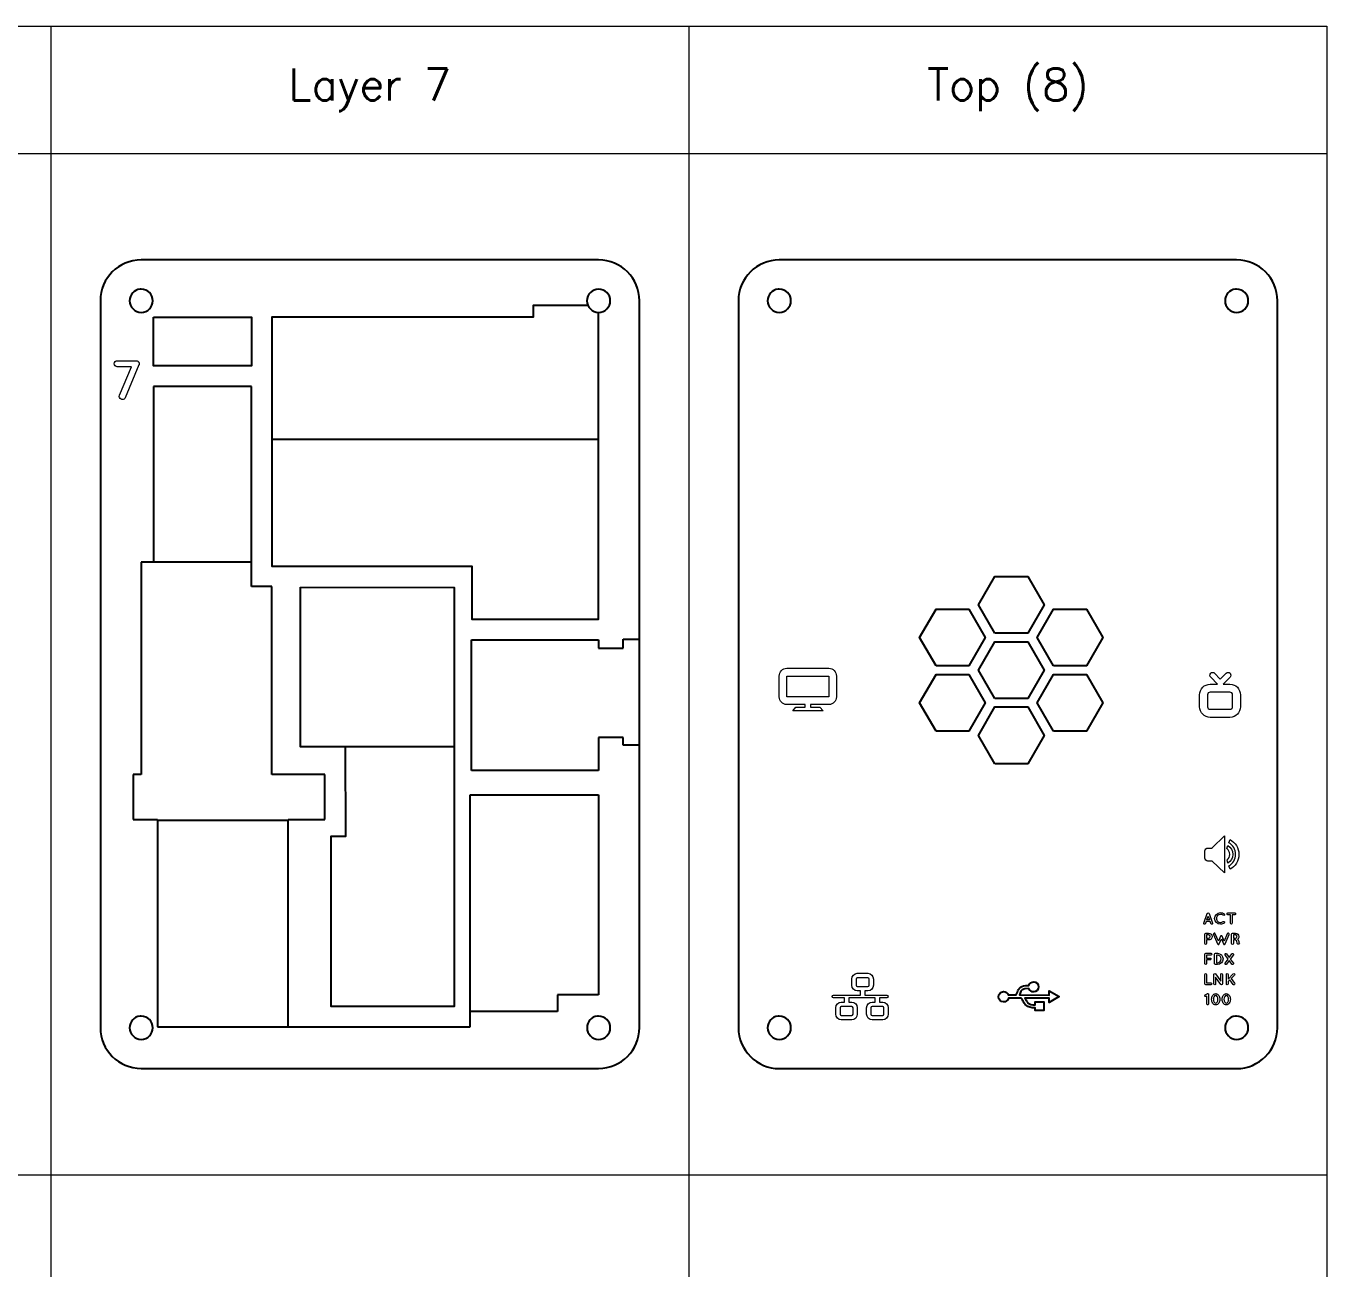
# Model space of a CAD drawing. Header units: millimetres. Extents: x -1309 to 1857, y -1546 to 39.
# Drawn here: x 559.5 to 718.8, y -152.2 to 0 of the extents above; entities that cross this region are included whole.
import ezdxf

# ---------------------------------------------------------------- set-up
doc = ezdxf.new("R2010")
doc.units = ezdxf.units.MM
doc.header["$LTSCALE"] = 0.5
doc.layers.get('0').update_dxf_attribs({"lineweight": 18})
for name, color, linetype in [('Cutting', 102, 'Continuous'), ('Etching', 10, 'Continuous'), ('Material entfernen', 2, 'Continuous')]:
    doc.layers.add(name, color=color, linetype=linetype)
doc.styles.add('Annotative', font='romans.shx')

# ---------------------------------------------------------------- blocks, each defined once
blk = doc.blocks.new('block 10')
at = {"layer": 'Etching', "color": 1, "lineweight": 9, "true_color": 0xff0000}
blk.add_open_spline([(252.9, 257.68), (252.91, 257.73), (252.91, 257.78), (252.9, 257.83), (252.9, 257.85), (252.9, 257.85), (252.89, 257.87), (252.89, 257.87), (252.88, 257.89), (252.88, 257.9), (252.87, 257.91), (252.86, 257.92), (252.86, 257.93), (252.86, 257.94), (252.85, 257.96), (252.84, 257.97), (252.84, 257.97), (252.83, 257.98), (252.82, 257.99), (252.82, 258), (252.8, 258.01), (252.8, 258.02), (252.79, 258.04), (252.78, 258.04), (252.77, 258.05), (252.76, 258.06), (252.76, 258.06), (252.75, 258.07), (252.7, 258.09), (252.65, 258.12), (252.61, 258.12), (252.58, 258.13), (252.56, 258.13), (252.54, 258.13), (252.54, 258.13), (252.54, 258.13), (252.54, 258.13), (252.54, 258.13), (252.54, 258.13), (252.54, 258.13), (252.54, 258.13), (252.54, 258.13), (252.54, 258.13), (252.54, 258.13), (250.22, 258.13), (250.22, 258.13), (250.01, 258.13), (249.84, 257.97), (249.84, 257.76), (249.84, 257.55), (250.01, 257.38), (250.22, 257.38), (250.22, 257.38), (251.96, 257.38), (251.96, 257.38), (251.96, 257.38), (250.5, 253.9), (250.5, 253.9), (250.43, 253.72), (250.51, 253.5), (250.7, 253.42), (250.75, 253.4), (250.81, 253.39), (250.85, 253.39), (251, 253.39), (251.14, 253.47), (251.19, 253.61), (251.19, 253.61), (252.88, 257.62), (252.88, 257.62), (252.89, 257.64), (252.9, 257.66), (252.9, 257.68)], degree=3, knots=[0, 0, 0, 0, 1, 1, 1, 2, 2, 2, 3, 3, 3, 4, 4, 4, 5, 5, 5, 6, 6, 6, 7, 7, 7, 8, 8, 8, 9, 9, 9, 10, 10, 10, 11, 11, 11, 12, 12, 12, 13, 13, 13, 14, 14, 14, 15, 15, 15, 16, 16, 16, 17, 17, 17, 18, 18, 18, 19, 19, 19, 20, 20, 20, 21, 21, 21, 22, 22, 22, 23, 23, 23, 24, 24, 24, 24], dxfattribs=at)
blk = doc.blocks.new('block 18')
at = {"layer": 'Etching', "color": 4, "lineweight": 9, "true_color": 0x00ffff}
for points, knots in [([(373.67, 180.49), (373.67, 180.49), (373.67, 180.5), (373.67, 180.5), (373.67, 180.51), (373.66, 180.51), (373.66, 180.51), (373.66, 180.52), (373.66, 180.52), (373.66, 180.52), (373.66, 180.53), (373.66, 180.53), (373.65, 180.53), (373.65, 180.54), (373.65, 180.54), (373.65, 180.54), (373.65, 180.54), (373.65, 180.54), (373.65, 180.54), (373.65, 180.55), (373.64, 180.55), (373.64, 180.55), (373.64, 180.56), (373.64, 180.56), (373.63, 180.56), (373.63, 180.56), (373.63, 180.57), (373.63, 180.57), (373.62, 180.57), (373.62, 180.57), (373.62, 180.57), (373.62, 180.58), (373.61, 180.58), (373.61, 180.58), (373.61, 180.58), (373.61, 180.58), (373.6, 180.58), (373.6, 180.59), (373.59, 180.59), (373.59, 180.59), (373.59, 180.59), (373.59, 180.59), (373.58, 180.59), (373.58, 180.59), (373.57, 180.59), (373.57, 180.59), (373.57, 180.59), (373.56, 180.59), (373.56, 180.59), (373.56, 180.59), (373.56, 180.59), (373.56, 180.59), (373.55, 180.59), (373.55, 180.59), (373.55, 180.59), (373.55, 180.59), (373.54, 180.59), (373.54, 180.59), (373.53, 180.59), (373.53, 180.59), (373.53, 180.59), (373.52, 180.59), (373.52, 180.59), (373.52, 180.59), (373.51, 180.58), (373.51, 180.58), (373.51, 180.58), (373.5, 180.58), (373.5, 180.58), (373.5, 180.58), (373.5, 180.58), (373.26, 180.43), (373.26, 180.43), (373.2, 180.4), (373.19, 180.33), (373.22, 180.28), (373.24, 180.25), (373.27, 180.23), (373.31, 180.23), (373.33, 180.23), (373.35, 180.23), (373.37, 180.25), (373.37, 180.25), (373.45, 180.29), (373.45, 180.29), (373.45, 180.29), (373.45, 179.32), (373.45, 179.32), (373.45, 179.26), (373.49, 179.21), (373.56, 179.21), (373.61, 179.21), (373.67, 179.26), (373.67, 179.32), (373.67, 179.32), (373.67, 180.48), (373.67, 180.48), (373.67, 180.49), (373.67, 180.49), (373.67, 180.49)], [0, 0, 0, 0, 1, 1, 1, 2, 2, 2, 3, 3, 3, 4, 4, 4, 5, 5, 5, 6, 6, 6, 7, 7, 7, 8, 8, 8, 9, 9, 9, 10, 10, 10, 11, 11, 11, 12, 12, 12, 13, 13, 13, 14, 14, 14, 15, 15, 15, 16, 16, 16, 17, 17, 17, 18, 18, 18, 19, 19, 19, 20, 20, 20, 21, 21, 21, 22, 22, 22, 23, 23, 23, 24, 24, 24, 25, 25, 25, 26, 26, 26, 27, 27, 27, 28, 28, 28, 29, 29, 29, 30, 30, 30, 31, 31, 31, 32, 32, 32, 33, 33, 33, 33]), ([(374.17, 179.43), (374.17, 179.43), (374.17, 179.43), (374.17, 179.43), (374.25, 179.31), (374.38, 179.21), (374.54, 179.21), (374.54, 179.21), (374.54, 179.21), (374.54, 179.21), (374.69, 179.21), (374.82, 179.31), (374.9, 179.43), (374.9, 179.43), (374.9, 179.43), (374.9, 179.43), (374.99, 179.56), (375.03, 179.72), (375.03, 179.9), (375.03, 179.9), (375.03, 179.9), (375.03, 179.9), (375.03, 180.08), (374.99, 180.25), (374.9, 180.37), (374.9, 180.37), (374.9, 180.37), (374.9, 180.37), (374.82, 180.5), (374.69, 180.59), (374.54, 180.59), (374.54, 180.59), (374.54, 180.59), (374.54, 180.59), (374.38, 180.59), (374.25, 180.5), (374.17, 180.37), (374.17, 180.37), (374.17, 180.37), (374.17, 180.37), (374.08, 180.25), (374.04, 180.08), (374.03, 179.9), (374.03, 179.9), (374.03, 179.9), (374.03, 179.9), (374.04, 179.72), (374.08, 179.56), (374.17, 179.43)], [0, 0, 0, 0, 1, 1, 1, 2, 2, 2, 3, 3, 3, 4, 4, 4, 5, 5, 5, 6, 6, 6, 7, 7, 7, 8, 8, 8, 9, 9, 9, 10, 10, 10, 11, 11, 11, 12, 12, 12, 13, 13, 13, 14, 14, 14, 15, 15, 15, 16, 16, 16, 16]), ([(374.72, 179.55), (374.72, 179.55), (374.72, 179.55), (374.72, 179.55), (374.66, 179.47), (374.6, 179.43), (374.54, 179.43), (374.54, 179.43), (374.54, 179.43), (374.54, 179.43), (374.47, 179.43), (374.41, 179.47), (374.35, 179.55), (374.35, 179.55), (374.35, 179.55), (374.35, 179.55), (374.29, 179.64), (374.25, 179.76), (374.25, 179.9), (374.25, 179.9), (374.25, 179.9), (374.25, 179.9), (374.25, 180.04), (374.29, 180.17), (374.35, 180.25), (374.35, 180.25), (374.35, 180.25), (374.35, 180.25), (374.41, 180.34), (374.47, 180.38), (374.54, 180.37), (374.54, 180.37), (374.54, 180.37), (374.54, 180.37), (374.6, 180.38), (374.66, 180.34), (374.72, 180.25), (374.72, 180.25), (374.72, 180.25), (374.72, 180.25), (374.77, 180.17), (374.81, 180.04), (374.81, 179.9), (374.81, 179.9), (374.81, 179.9), (374.81, 179.9), (374.81, 179.76), (374.77, 179.64), (374.72, 179.55)], [0, 0, 0, 0, 1, 1, 1, 2, 2, 2, 3, 3, 3, 4, 4, 4, 5, 5, 5, 6, 6, 6, 7, 7, 7, 8, 8, 8, 9, 9, 9, 10, 10, 10, 11, 11, 11, 12, 12, 12, 13, 13, 13, 14, 14, 14, 15, 15, 15, 16, 16, 16, 16]), ([(375.46, 179.43), (375.46, 179.43), (375.46, 179.43), (375.46, 179.43), (375.55, 179.31), (375.68, 179.21), (375.83, 179.21), (375.83, 179.21), (375.83, 179.21), (375.83, 179.21), (375.98, 179.21), (376.11, 179.31), (376.2, 179.43), (376.2, 179.43), (376.2, 179.43), (376.2, 179.43), (376.28, 179.56), (376.33, 179.72), (376.33, 179.9), (376.33, 179.9), (376.33, 179.9), (376.33, 179.9), (376.33, 180.08), (376.28, 180.25), (376.2, 180.37), (376.2, 180.37), (376.2, 180.37), (376.2, 180.37), (376.11, 180.5), (375.98, 180.59), (375.83, 180.59), (375.83, 180.59), (375.83, 180.59), (375.83, 180.59), (375.68, 180.59), (375.55, 180.5), (375.46, 180.37), (375.46, 180.37), (375.46, 180.37), (375.46, 180.37), (375.38, 180.25), (375.33, 180.08), (375.33, 179.9), (375.33, 179.9), (375.33, 179.9), (375.33, 179.9), (375.33, 179.72), (375.38, 179.56), (375.46, 179.43)], [0, 0, 0, 0, 1, 1, 1, 2, 2, 2, 3, 3, 3, 4, 4, 4, 5, 5, 5, 6, 6, 6, 7, 7, 7, 8, 8, 8, 9, 9, 9, 10, 10, 10, 11, 11, 11, 12, 12, 12, 13, 13, 13, 14, 14, 14, 15, 15, 15, 16, 16, 16, 16]), ([(376.02, 179.55), (376.02, 179.55), (376.02, 179.55), (376.02, 179.55), (375.96, 179.47), (375.89, 179.43), (375.83, 179.43), (375.83, 179.43), (375.83, 179.43), (375.83, 179.43), (375.77, 179.43), (375.7, 179.47), (375.64, 179.55), (375.64, 179.55), (375.64, 179.55), (375.64, 179.55), (375.59, 179.64), (375.55, 179.76), (375.55, 179.9), (375.55, 179.9), (375.55, 179.9), (375.55, 179.9), (375.55, 180.04), (375.59, 180.17), (375.64, 180.25), (375.64, 180.25), (375.64, 180.25), (375.64, 180.25), (375.7, 180.34), (375.77, 180.38), (375.83, 180.37), (375.83, 180.37), (375.83, 180.37), (375.83, 180.37), (375.89, 180.38), (375.96, 180.34), (376.02, 180.25), (376.02, 180.25), (376.02, 180.25), (376.02, 180.25), (376.07, 180.17), (376.11, 180.04), (376.11, 179.9), (376.11, 179.9), (376.11, 179.9), (376.11, 179.9), (376.11, 179.76), (376.07, 179.64), (376.02, 179.55)], [0, 0, 0, 0, 1, 1, 1, 2, 2, 2, 3, 3, 3, 4, 4, 4, 5, 5, 5, 6, 6, 6, 7, 7, 7, 8, 8, 8, 9, 9, 9, 10, 10, 10, 11, 11, 11, 12, 12, 12, 13, 13, 13, 14, 14, 14, 15, 15, 15, 16, 16, 16, 16])]:
    blk.add_open_spline(points, degree=3, knots=knots, dxfattribs=at)
blk = doc.blocks.new('block 17')
at = {"layer": 'Etching', "color": 4, "lineweight": 9, "true_color": 0x00ffff}
for points, knots in [([(374.09, 187.58), (374.09, 187.81), (373.9, 188), (373.66, 188), (373.66, 188), (373.31, 188), (373.31, 188), (373.31, 188), (373.31, 188), (373.31, 188), (373.31, 188), (373.31, 188), (373.31, 188), (373.25, 188), (373.2, 187.95), (373.2, 187.89), (373.2, 187.89), (373.2, 186.73), (373.2, 186.73), (373.2, 186.67), (373.25, 186.62), (373.31, 186.62), (373.37, 186.62), (373.42, 186.67), (373.42, 186.73), (373.42, 186.73), (373.42, 187.16), (373.42, 187.16), (373.42, 187.16), (373.66, 187.16), (373.66, 187.16), (373.9, 187.16), (374.09, 187.34), (374.09, 187.58)], [0, 0, 0, 0, 1, 1, 1, 2, 2, 2, 3, 3, 3, 4, 4, 4, 5, 5, 5, 6, 6, 6, 7, 7, 7, 8, 8, 8, 9, 9, 9, 10, 10, 10, 11, 11, 11, 11]), ([(376.11, 187.98), (376.05, 188), (375.99, 187.98), (375.96, 187.92), (375.96, 187.92), (375.58, 187.01), (375.58, 187.01), (375.58, 187.01), (375.33, 187.61), (375.33, 187.61), (375.31, 187.66), (375.26, 187.68), (375.22, 187.68), (375.18, 187.68), (375.14, 187.66), (375.12, 187.61), (375.12, 187.61), (374.86, 187.01), (374.86, 187.01), (374.86, 187.01), (374.48, 187.92), (374.48, 187.92), (374.46, 187.98), (374.39, 188), (374.34, 187.98), (374.28, 187.96), (374.26, 187.89), (374.28, 187.84), (374.28, 187.84), (374.76, 186.69), (374.76, 186.69), (374.77, 186.68), (374.77, 186.67), (374.77, 186.67), (374.77, 186.67), (374.77, 186.67), (374.77, 186.67), (374.78, 186.66), (374.78, 186.66), (374.78, 186.65), (374.79, 186.65), (374.79, 186.65), (374.79, 186.65), (374.79, 186.65), (374.8, 186.64), (374.8, 186.64), (374.8, 186.64), (374.8, 186.64), (374.8, 186.64), (374.81, 186.63), (374.82, 186.63), (374.82, 186.63), (374.82, 186.63), (374.82, 186.63), (374.82, 186.63), (374.83, 186.63), (374.83, 186.63), (374.83, 186.62), (374.83, 186.62), (374.83, 186.62), (374.84, 186.62), (374.84, 186.62), (374.84, 186.62), (374.85, 186.62), (374.85, 186.62), (374.86, 186.62), (374.87, 186.62), (374.87, 186.62), (374.87, 186.62), (374.87, 186.62), (374.87, 186.62), (374.87, 186.62), (374.87, 186.62), (374.87, 186.62), (374.87, 186.62), (374.87, 186.62), (374.87, 186.62), (374.88, 186.62), (374.88, 186.62), (374.89, 186.62), (374.89, 186.62), (374.89, 186.62), (374.89, 186.62), (374.9, 186.62), (374.91, 186.62), (374.91, 186.63), (374.91, 186.63), (374.91, 186.63), (374.91, 186.63), (374.91, 186.63), (374.91, 186.63), (374.92, 186.63), (374.92, 186.63), (374.93, 186.64), (374.93, 186.64), (374.93, 186.64), (374.93, 186.64), (374.93, 186.64), (374.94, 186.65), (374.94, 186.65), (374.94, 186.65), (374.95, 186.65), (374.95, 186.65), (374.95, 186.66), (374.95, 186.66), (374.96, 186.67), (374.96, 186.67), (374.96, 186.67), (374.96, 186.67), (374.96, 186.67), (374.97, 186.68), (374.97, 186.69), (374.97, 186.69), (375.23, 187.3), (375.23, 187.3), (375.23, 187.3), (375.49, 186.69), (375.49, 186.69), (375.49, 186.68), (375.49, 186.67), (375.49, 186.67), (375.49, 186.67), (375.49, 186.67), (375.5, 186.67), (375.5, 186.66), (375.5, 186.66), (375.51, 186.65), (375.51, 186.65), (375.51, 186.65), (375.51, 186.65), (375.51, 186.65), (375.52, 186.64), (375.52, 186.64), (375.52, 186.64), (375.52, 186.64), (375.53, 186.64), (375.53, 186.63), (375.54, 186.63), (375.54, 186.63), (375.54, 186.63), (375.54, 186.63), (375.54, 186.63), (375.55, 186.63), (375.55, 186.63), (375.55, 186.62), (375.55, 186.62), (375.56, 186.62), (375.56, 186.62), (375.56, 186.62), (375.57, 186.62), (375.57, 186.62), (375.57, 186.62), (375.58, 186.62), (375.59, 186.62), (375.59, 186.62), (375.6, 186.62), (375.61, 186.62), (375.61, 186.62), (375.61, 186.62), (375.61, 186.62), (375.62, 186.62), (375.62, 186.62), (375.63, 186.62), (375.63, 186.63), (375.63, 186.63), (375.63, 186.63), (375.63, 186.63), (375.63, 186.63), (375.63, 186.63), (375.64, 186.63), (375.64, 186.63), (375.65, 186.64), (375.65, 186.64), (375.65, 186.64), (375.65, 186.64), (375.66, 186.64), (375.66, 186.65), (375.67, 186.65), (375.67, 186.65), (375.67, 186.65), (375.67, 186.65), (375.67, 186.66), (375.68, 186.66), (375.68, 186.67), (375.68, 186.67), (375.68, 186.67), (375.68, 186.67), (375.69, 186.67), (375.69, 186.68), (375.69, 186.69), (375.69, 186.69), (376.18, 187.84), (376.18, 187.84), (376.2, 187.89), (376.17, 187.96), (376.12, 187.98)], [0, 0, 0, 0, 1, 1, 1, 2, 2, 2, 3, 3, 3, 4, 4, 4, 5, 5, 5, 6, 6, 6, 7, 7, 7, 8, 8, 8, 9, 9, 9, 10, 10, 10, 11, 11, 11, 12, 12, 12, 13, 13, 13, 14, 14, 14, 15, 15, 15, 16, 16, 16, 17, 17, 17, 18, 18, 18, 19, 19, 19, 20, 20, 20, 21, 21, 21, 22, 22, 22, 23, 23, 23, 24, 24, 24, 25, 25, 25, 26, 26, 26, 27, 27, 27, 28, 28, 28, 29, 29, 29, 30, 30, 30, 31, 31, 31, 32, 32, 32, 33, 33, 33, 34, 34, 34, 35, 35, 35, 36, 36, 36, 37, 37, 37, 38, 38, 38, 39, 39, 39, 40, 40, 40, 41, 41, 41, 42, 42, 42, 43, 43, 43, 44, 44, 44, 45, 45, 45, 46, 46, 46, 47, 47, 47, 48, 48, 48, 49, 49, 49, 50, 50, 50, 51, 51, 51, 52, 52, 52, 53, 53, 53, 54, 54, 54, 55, 55, 55, 56, 56, 56, 57, 57, 57, 58, 58, 58, 59, 59, 59, 60, 60, 60, 61, 61, 61, 62, 62, 62, 63, 63, 63, 64, 64, 64, 65, 65, 65, 65]), ([(377.37, 186.85), (377.36, 186.87), (377.36, 186.91), (377.36, 186.97), (377.36, 187.05), (377.33, 187.12), (377.29, 187.18), (377.27, 187.21), (377.25, 187.23), (377.22, 187.25), (377.32, 187.33), (377.38, 187.45), (377.38, 187.58), (377.38, 187.81), (377.19, 188), (376.95, 188), (376.95, 188), (376.6, 188), (376.6, 188), (376.6, 188), (376.6, 188), (376.6, 188), (376.6, 188), (376.6, 188), (376.6, 188), (376.54, 188), (376.49, 187.95), (376.49, 187.89), (376.49, 187.89), (376.49, 186.73), (376.49, 186.73), (376.49, 186.67), (376.54, 186.62), (376.6, 186.62), (376.66, 186.62), (376.71, 186.67), (376.71, 186.73), (376.71, 186.73), (376.71, 187.16), (376.71, 187.16), (376.71, 187.16), (376.94, 187.16), (376.94, 187.16), (376.96, 187.15), (377.01, 187.14), (377.05, 187.11), (377.08, 187.09), (377.1, 187.07), (377.11, 187.05), (377.13, 187.03), (377.14, 187), (377.14, 186.97), (377.14, 186.86), (377.15, 186.79), (377.18, 186.73), (377.19, 186.7), (377.22, 186.68), (377.24, 186.66), (377.27, 186.64), (377.3, 186.64), (377.32, 186.64), (377.32, 186.64), (377.32, 186.64), (377.32, 186.64), (377.34, 186.64), (377.36, 186.64), (377.37, 186.64), (377.42, 186.66), (377.45, 186.73), (377.43, 186.78), (377.42, 186.82), (377.4, 186.84), (377.37, 186.85)], [0, 0, 0, 0, 1, 1, 1, 2, 2, 2, 3, 3, 3, 4, 4, 4, 5, 5, 5, 6, 6, 6, 7, 7, 7, 8, 8, 8, 9, 9, 9, 10, 10, 10, 11, 11, 11, 12, 12, 12, 13, 13, 13, 14, 14, 14, 15, 15, 15, 16, 16, 16, 17, 17, 17, 18, 18, 18, 19, 19, 19, 20, 20, 20, 21, 21, 21, 22, 22, 22, 23, 23, 23, 24, 24, 24, 24]), ([(373.42, 187.78), (373.42, 187.78), (373.66, 187.78), (373.66, 187.78), (373.78, 187.78), (373.87, 187.69), (373.87, 187.58), (373.87, 187.47), (373.78, 187.37), (373.66, 187.37), (373.66, 187.37), (373.42, 187.37), (373.42, 187.37), (373.42, 187.37), (373.42, 187.78), (373.42, 187.78)], [0, 0, 0, 0, 1, 1, 1, 2, 2, 2, 3, 3, 3, 4, 4, 4, 5, 5, 5, 5]), ([(376.95, 187.37), (376.95, 187.37), (376.71, 187.37), (376.71, 187.37), (376.71, 187.37), (376.71, 187.78), (376.71, 187.78), (376.71, 187.78), (376.95, 187.78), (376.95, 187.78), (377.07, 187.78), (377.16, 187.69), (377.16, 187.58), (377.16, 187.47), (377.07, 187.37), (376.95, 187.37)], [0, 0, 0, 0, 1, 1, 1, 2, 2, 2, 3, 3, 3, 4, 4, 4, 5, 5, 5, 5]), ([(373.31, 184.15), (373.37, 184.15), (373.42, 184.2), (373.42, 184.26), (373.42, 184.26), (373.42, 184.73), (373.42, 184.73), (373.42, 184.73), (373.88, 184.73), (373.88, 184.73), (373.94, 184.73), (373.99, 184.78), (373.99, 184.84), (373.99, 184.9), (373.94, 184.95), (373.88, 184.95), (373.88, 184.95), (373.42, 184.95), (373.42, 184.95), (373.42, 184.95), (373.42, 185.31), (373.42, 185.31), (373.42, 185.31), (373.96, 185.31), (373.96, 185.31), (374.01, 185.31), (374.06, 185.36), (374.06, 185.42), (374.06, 185.48), (374.01, 185.53), (373.96, 185.53), (373.96, 185.53), (373.32, 185.53), (373.32, 185.53), (373.31, 185.53), (373.31, 185.53), (373.31, 185.53), (373.31, 185.53), (373.31, 185.53), (373.31, 185.53), (373.25, 185.53), (373.2, 185.48), (373.2, 185.42), (373.2, 185.42), (373.2, 184.26), (373.2, 184.26), (373.2, 184.2), (373.25, 184.15), (373.31, 184.15)], [0, 0, 0, 0, 1, 1, 1, 2, 2, 2, 3, 3, 3, 4, 4, 4, 5, 5, 5, 6, 6, 6, 7, 7, 7, 8, 8, 8, 9, 9, 9, 10, 10, 10, 11, 11, 11, 12, 12, 12, 13, 13, 13, 14, 14, 14, 15, 15, 15, 16, 16, 16, 16]), ([(374.51, 184.15), (374.51, 184.15), (374.51, 184.15), (374.51, 184.15), (374.51, 184.15), (374.51, 184.15), (374.51, 184.15), (374.51, 184.15), (374.74, 184.15), (374.74, 184.15), (375.12, 184.15), (375.43, 184.46), (375.43, 184.84), (375.43, 185.22), (375.12, 185.53), (374.74, 185.53), (374.74, 185.53), (374.51, 185.53), (374.51, 185.53), (374.51, 185.53), (374.51, 185.53), (374.51, 185.53), (374.51, 185.53), (374.51, 185.53), (374.51, 185.53), (374.45, 185.53), (374.4, 185.48), (374.4, 185.42), (374.4, 185.42), (374.4, 184.26), (374.4, 184.26), (374.4, 184.2), (374.45, 184.15), (374.51, 184.15)], [0, 0, 0, 0, 1, 1, 1, 2, 2, 2, 3, 3, 3, 4, 4, 4, 5, 5, 5, 6, 6, 6, 7, 7, 7, 8, 8, 8, 9, 9, 9, 10, 10, 10, 11, 11, 11, 11]), ([(374.62, 185.31), (374.62, 185.31), (374.74, 185.31), (374.74, 185.31), (375, 185.31), (375.21, 185.1), (375.21, 184.84), (375.21, 184.58), (375, 184.37), (374.74, 184.37), (374.74, 184.37), (374.62, 184.37), (374.62, 184.37), (374.62, 184.37), (374.62, 185.31), (374.62, 185.31)], [0, 0, 0, 0, 1, 1, 1, 2, 2, 2, 3, 3, 3, 4, 4, 4, 5, 5, 5, 5]), ([(376.68, 185.49), (376.63, 185.53), (376.56, 185.52), (376.52, 185.47), (376.52, 185.47), (376.19, 185.02), (376.19, 185.02), (376.19, 185.02), (375.86, 185.47), (375.86, 185.47), (375.82, 185.52), (375.75, 185.53), (375.71, 185.49), (375.66, 185.46), (375.65, 185.39), (375.68, 185.34), (375.68, 185.34), (376.06, 184.83), (376.06, 184.83), (376.06, 184.83), (375.68, 184.32), (375.68, 184.32), (375.65, 184.27), (375.66, 184.2), (375.71, 184.17), (375.73, 184.16), (375.75, 184.15), (375.77, 184.15), (375.8, 184.15), (375.84, 184.17), (375.86, 184.19), (375.86, 184.19), (376.19, 184.65), (376.19, 184.65), (376.19, 184.65), (376.52, 184.19), (376.52, 184.19), (376.55, 184.17), (376.58, 184.15), (376.61, 184.15), (376.63, 184.15), (376.66, 184.16), (376.68, 184.17), (376.73, 184.2), (376.73, 184.27), (376.7, 184.32), (376.7, 184.32), (376.32, 184.83), (376.32, 184.83), (376.32, 184.83), (376.7, 185.34), (376.7, 185.34), (376.73, 185.39), (376.72, 185.46), (376.68, 185.49)], [0, 0, 0, 0, 1, 1, 1, 2, 2, 2, 3, 3, 3, 4, 4, 4, 5, 5, 5, 6, 6, 6, 7, 7, 7, 8, 8, 8, 9, 9, 9, 10, 10, 10, 11, 11, 11, 12, 12, 12, 13, 13, 13, 14, 14, 14, 15, 15, 15, 16, 16, 16, 17, 17, 17, 18, 18, 18, 18]), ([(373.31, 181.68), (373.31, 181.68), (373.31, 181.68), (373.31, 181.68), (373.31, 181.68), (373.31, 181.68), (373.32, 181.68), (373.32, 181.68), (373.96, 181.68), (373.96, 181.68), (374.01, 181.68), (374.07, 181.73), (374.07, 181.79), (374.07, 181.85), (374.01, 181.9), (373.96, 181.9), (373.96, 181.9), (373.42, 181.9), (373.42, 181.9), (373.42, 181.9), (373.42, 182.95), (373.42, 182.95), (373.42, 183.01), (373.37, 183.06), (373.31, 183.06), (373.25, 183.06), (373.2, 183.01), (373.2, 182.95), (373.2, 182.95), (373.2, 181.79), (373.2, 181.79), (373.2, 181.73), (373.25, 181.68), (373.31, 181.68)], [0, 0, 0, 0, 1, 1, 1, 2, 2, 2, 3, 3, 3, 4, 4, 4, 5, 5, 5, 6, 6, 6, 7, 7, 7, 8, 8, 8, 9, 9, 9, 10, 10, 10, 11, 11, 11, 11]), ([(374.53, 182.61), (374.53, 182.61), (375.16, 181.73), (375.16, 181.73), (375.16, 181.73), (375.17, 181.72), (375.17, 181.72), (375.19, 181.7), (375.22, 181.68), (375.25, 181.68), (375.31, 181.68), (375.36, 181.73), (375.36, 181.79), (375.36, 181.79), (375.36, 182.94), (375.36, 182.94), (375.36, 182.99), (375.31, 183.04), (375.25, 183.04), (375.19, 183.04), (375.15, 182.99), (375.15, 182.94), (375.15, 182.94), (375.15, 182.12), (375.15, 182.12), (375.15, 182.12), (374.51, 183), (374.51, 183), (374.47, 183.05), (374.41, 183.06), (374.36, 183.03), (374.33, 183.01), (374.31, 182.97), (374.31, 182.94), (374.31, 182.94), (374.31, 182.94), (374.31, 182.94), (374.31, 182.94), (374.31, 181.79), (374.31, 181.79), (374.31, 181.73), (374.36, 181.68), (374.42, 181.68), (374.48, 181.68), (374.53, 181.73), (374.53, 181.79), (374.53, 181.79), (374.53, 182.61), (374.53, 182.61)], [0, 0, 0, 0, 1, 1, 1, 2, 2, 2, 3, 3, 3, 4, 4, 4, 5, 5, 5, 6, 6, 6, 7, 7, 7, 8, 8, 8, 9, 9, 9, 10, 10, 10, 11, 11, 11, 12, 12, 12, 13, 13, 13, 14, 14, 14, 15, 15, 15, 16, 16, 16, 16]), ([(375.95, 181.68), (376.01, 181.68), (376.05, 181.73), (376.05, 181.79), (376.05, 181.79), (376.05, 182.07), (376.05, 182.07), (376.05, 182.07), (376.26, 182.28), (376.26, 182.28), (376.26, 182.28), (376.69, 181.72), (376.69, 181.72), (376.71, 181.69), (376.74, 181.68), (376.77, 181.68), (376.79, 181.68), (376.82, 181.69), (376.84, 181.71), (376.88, 181.74), (376.89, 181.81), (376.85, 181.86), (376.85, 181.86), (376.41, 182.43), (376.41, 182.43), (376.41, 182.43), (376.85, 182.86), (376.85, 182.86), (376.89, 182.91), (376.89, 182.98), (376.85, 183.02), (376.8, 183.06), (376.74, 183.06), (376.69, 183.02), (376.69, 183.02), (376.05, 182.38), (376.05, 182.38), (376.05, 182.38), (376.05, 182.94), (376.05, 182.94), (376.05, 183), (376.01, 183.05), (375.95, 183.05), (375.88, 183.05), (375.84, 183), (375.84, 182.94), (375.84, 182.94), (375.84, 181.79), (375.84, 181.79), (375.84, 181.73), (375.88, 181.68), (375.95, 181.68)], [0, 0, 0, 0, 1, 1, 1, 2, 2, 2, 3, 3, 3, 4, 4, 4, 5, 5, 5, 6, 6, 6, 7, 7, 7, 8, 8, 8, 9, 9, 9, 10, 10, 10, 11, 11, 11, 12, 12, 12, 13, 13, 13, 14, 14, 14, 15, 15, 15, 16, 16, 16, 17, 17, 17, 17])]:
    blk.add_open_spline(points, degree=3, knots=knots, dxfattribs=at)
at = {"layer": 'Etching'}
blk.add_blockref('block 18', (0, 0), dxfattribs=at)
blk = doc.blocks.new('block 16')
at = {"layer": 'Etching', "color": 4, "lineweight": 9, "true_color": 0x00ffff}
blk.add_lwpolyline([(373.46, 189.63), (373.62, 190.06), (373.78, 189.63), (373.46, 189.63)], dxfattribs=at)
for points, knots in [([(373.95, 189.16), (373.97, 189.11), (374.01, 189.09), (374.06, 189.09), (374.07, 189.09), (374.08, 189.09), (374.09, 189.09), (374.15, 189.12), (374.18, 189.18), (374.16, 189.24), (374.16, 189.24), (373.72, 190.4), (373.72, 190.4), (373.7, 190.44), (373.66, 190.47), (373.62, 190.47), (373.57, 190.47), (373.53, 190.44), (373.51, 190.4), (373.51, 190.4), (373.08, 189.24), (373.08, 189.24), (373.06, 189.18), (373.08, 189.12), (373.14, 189.09), (373.15, 189.09), (373.16, 189.09), (373.18, 189.09), (373.22, 189.09), (373.26, 189.11), (373.28, 189.16), (373.28, 189.16), (373.38, 189.41), (373.38, 189.41), (373.38, 189.41), (373.86, 189.41), (373.86, 189.41), (373.86, 189.41), (373.95, 189.16), (373.95, 189.16)], [0, 0, 0, 0, 1, 1, 1, 2, 2, 2, 3, 3, 3, 4, 4, 4, 5, 5, 5, 6, 6, 6, 7, 7, 7, 8, 8, 8, 9, 9, 9, 10, 10, 10, 11, 11, 11, 12, 12, 12, 13, 13, 13, 13]), ([(375.13, 189.09), (375.3, 189.09), (375.46, 189.15), (375.58, 189.24), (375.63, 189.28), (375.64, 189.35), (375.6, 189.4), (375.56, 189.45), (375.49, 189.46), (375.44, 189.42), (375.36, 189.35), (375.25, 189.31), (375.13, 189.31), (374.99, 189.31), (374.86, 189.37), (374.77, 189.46), (374.68, 189.54), (374.63, 189.66), (374.63, 189.8), (374.63, 189.93), (374.68, 190.05), (374.77, 190.14), (374.86, 190.23), (374.99, 190.29), (375.13, 190.29), (375.25, 190.29), (375.36, 190.25), (375.44, 190.18), (375.49, 190.14), (375.56, 190.15), (375.6, 190.2), (375.64, 190.25), (375.63, 190.32), (375.58, 190.36), (375.46, 190.45), (375.3, 190.51), (375.13, 190.51), (374.73, 190.51), (374.4, 190.19), (374.4, 189.8), (374.41, 189.41), (374.73, 189.09), (375.13, 189.09)], [0, 0, 0, 0, 1, 1, 1, 2, 2, 2, 3, 3, 3, 4, 4, 4, 5, 5, 5, 6, 6, 6, 7, 7, 7, 8, 8, 8, 9, 9, 9, 10, 10, 10, 11, 11, 11, 12, 12, 12, 13, 13, 13, 14, 14, 14, 14]), ([(376.98, 190.36), (376.98, 190.42), (376.93, 190.47), (376.87, 190.47), (376.87, 190.47), (376.03, 190.47), (376.03, 190.47), (375.96, 190.47), (375.92, 190.42), (375.92, 190.36), (375.92, 190.3), (375.96, 190.25), (376.03, 190.25), (376.03, 190.25), (376.34, 190.25), (376.34, 190.25), (376.34, 190.25), (376.34, 189.2), (376.34, 189.2), (376.34, 189.14), (376.39, 189.09), (376.45, 189.09), (376.51, 189.09), (376.56, 189.14), (376.56, 189.2), (376.56, 189.2), (376.56, 190.25), (376.56, 190.25), (376.56, 190.25), (376.87, 190.25), (376.87, 190.25), (376.93, 190.25), (376.98, 190.3), (376.98, 190.36)], [0, 0, 0, 0, 1, 1, 1, 2, 2, 2, 3, 3, 3, 4, 4, 4, 5, 5, 5, 6, 6, 6, 7, 7, 7, 8, 8, 8, 9, 9, 9, 10, 10, 10, 11, 11, 11, 11])]:
    blk.add_open_spline(points, degree=3, knots=knots, dxfattribs=at)
at = {"layer": 'Etching'}
blk.add_blockref('block 17', (0, 0), dxfattribs=at)
blk = doc.blocks.new('block 19')
at = {"layer": 'Etching', "color": 1, "lineweight": 9, "true_color": 0xff0000}
blk.add_lwpolyline([(327.18, 219.47), (327.18, 216.93), (322.04, 216.93), (322.03, 219.47), (327.18, 219.47)], dxfattribs=at)
blk.add_open_spline([(322.03, 220.42), (321.52, 220.42), (321.11, 219.99), (321.11, 219.47), (321.11, 219.47), (321.11, 216.93), (321.11, 216.93), (321.11, 216.41), (321.52, 215.98), (322.03, 215.98), (322.03, 215.98), (324.29, 215.98), (324.29, 215.98), (324.29, 215.98), (324.29, 215.68), (324.29, 215.68), (324.29, 215.68), (323.12, 215.68), (323.12, 215.68), (323.12, 215.68), (322.75, 215.22), (322.75, 215.22), (322.75, 215.22), (326.46, 215.22), (326.46, 215.22), (326.46, 215.22), (326.08, 215.68), (326.08, 215.68), (326.08, 215.68), (324.92, 215.68), (324.92, 215.68), (324.92, 215.68), (324.92, 215.98), (324.92, 215.98), (324.92, 215.98), (327.19, 215.98), (327.19, 215.98), (327.69, 215.98), (328.1, 216.41), (328.1, 216.93), (328.1, 216.93), (328.1, 219.47), (328.1, 219.47), (328.1, 219.99), (327.69, 220.42), (327.19, 220.42), (327.19, 220.42), (322.03, 220.42), (322.03, 220.42)], degree=3, knots=[0, 0, 0, 0, 1, 1, 1, 2, 2, 2, 3, 3, 3, 4, 4, 4, 5, 5, 5, 6, 6, 6, 7, 7, 7, 8, 8, 8, 9, 9, 9, 10, 10, 10, 11, 11, 11, 12, 12, 12, 13, 13, 13, 14, 14, 14, 15, 15, 15, 16, 16, 16, 16], dxfattribs=at)
blk = doc.blocks.new('block 20')
at = {"layer": 'Etching', "color": 4, "lineweight": 9, "true_color": 0x00ffff}
for points, knots in [([(374.16, 219.92), (374.07, 219.92), (373.99, 219.88), (373.92, 219.82), (373.79, 219.68), (373.79, 219.46), (373.92, 219.32), (373.92, 219.32), (374.74, 218.48), (374.74, 218.48), (374.74, 218.48), (373.85, 218.48), (373.85, 218.48), (373.15, 218.48), (372.57, 217.89), (372.57, 217.17), (372.57, 217.17), (372.57, 215.72), (372.57, 215.72), (372.57, 215), (373.15, 214.41), (373.85, 214.41), (373.85, 214.41), (376.28, 214.41), (376.28, 214.41), (376.99, 214.41), (377.56, 215), (377.56, 215.72), (377.56, 215.72), (377.56, 217.17), (377.56, 217.17), (377.56, 217.89), (376.99, 218.48), (376.28, 218.48), (376.28, 218.48), (375.47, 218.48), (375.47, 218.48), (375.47, 218.48), (376.29, 219.32), (376.29, 219.32), (376.42, 219.46), (376.42, 219.68), (376.29, 219.82), (376.16, 219.95), (375.94, 219.95), (375.81, 219.82), (375.81, 219.82), (375.1, 219.09), (375.1, 219.09), (375.1, 219.09), (374.4, 219.82), (374.4, 219.82), (374.34, 219.88), (374.24, 219.92), (374.16, 219.92)], [0, 0, 0, 0, 1, 1, 1, 2, 2, 2, 3, 3, 3, 4, 4, 4, 5, 5, 5, 6, 6, 6, 7, 7, 7, 8, 8, 8, 9, 9, 9, 10, 10, 10, 11, 11, 11, 12, 12, 12, 13, 13, 13, 14, 14, 14, 15, 15, 15, 16, 16, 16, 17, 17, 17, 18, 18, 18, 18]), ([(373.85, 217.5), (373.85, 217.5), (376.28, 217.5), (376.28, 217.5), (376.46, 217.5), (376.6, 217.35), (376.6, 217.17), (376.6, 217.17), (376.6, 215.72), (376.6, 215.72), (376.6, 215.54), (376.46, 215.4), (376.28, 215.4), (376.28, 215.4), (373.85, 215.4), (373.85, 215.4), (373.67, 215.4), (373.53, 215.54), (373.53, 215.72), (373.53, 215.72), (373.53, 217.17), (373.53, 217.17), (373.53, 217.35), (373.67, 217.5), (373.85, 217.5)], [0, 0, 0, 0, 1, 1, 1, 2, 2, 2, 3, 3, 3, 4, 4, 4, 5, 5, 5, 6, 6, 6, 7, 7, 7, 8, 8, 8, 8])]:
    blk.add_open_spline(points, degree=3, knots=knots, dxfattribs=at)
blk = doc.blocks.new('block 21')
at = {"layer": 'Etching', "color": 4, "lineweight": 9, "true_color": 0x00ffff}
for points, knots in [([(330.66, 183.08), (330.29, 183.08), (329.98, 182.76), (329.98, 182.38), (329.98, 182.38), (329.98, 181.62), (329.98, 181.62), (329.98, 181.23), (330.29, 180.92), (330.66, 180.92), (330.66, 180.92), (331.04, 180.92), (331.04, 180.92), (331.04, 180.92), (331.04, 180.43), (331.04, 180.43), (331.04, 180.42), (331.05, 180.41), (331.05, 180.41), (331.05, 180.41), (329.37, 180.41), (329.37, 180.41), (329.36, 180.41), (329.35, 180.41), (329.34, 180.41), (329.33, 180.41), (329.32, 180.41), (329.31, 180.41), (329.31, 180.41), (327.73, 180.41), (327.73, 180.41), (327.64, 180.41), (327.57, 180.33), (327.57, 180.24), (327.57, 180.15), (327.64, 180.08), (327.73, 180.08), (327.73, 180.08), (329.08, 180.08), (329.08, 180.08), (329.08, 180.08), (329.08, 179.55), (329.08, 179.55), (329.08, 179.55), (328.7, 179.55), (328.7, 179.55), (328.32, 179.55), (328.02, 179.24), (328.02, 178.86), (328.02, 178.86), (328.02, 178.09), (328.02, 178.09), (328.02, 177.7), (328.32, 177.39), (328.7, 177.39), (328.7, 177.39), (329.98, 177.39), (329.98, 177.39), (330.36, 177.39), (330.66, 177.7), (330.66, 178.09), (330.66, 178.09), (330.66, 178.86), (330.66, 178.86), (330.66, 179.24), (330.36, 179.55), (329.98, 179.55), (329.98, 179.55), (329.6, 179.55), (329.6, 179.55), (329.6, 179.55), (329.6, 180.08), (329.6, 180.08), (329.6, 180.08), (332.86, 180.08), (332.86, 180.08), (332.86, 180.08), (332.86, 179.55), (332.86, 179.55), (332.86, 179.55), (332.48, 179.55), (332.48, 179.55), (332.1, 179.55), (331.8, 179.24), (331.8, 178.86), (331.8, 178.86), (331.8, 178.09), (331.8, 178.09), (331.8, 177.7), (332.1, 177.39), (332.48, 177.39), (332.48, 177.39), (333.77, 177.39), (333.77, 177.39), (334.14, 177.39), (334.45, 177.7), (334.45, 178.09), (334.45, 178.09), (334.45, 178.86), (334.45, 178.86), (334.45, 179.24), (334.14, 179.55), (333.77, 179.55), (333.77, 179.55), (333.39, 179.55), (333.39, 179.55), (333.39, 179.55), (333.39, 180.08), (333.39, 180.08), (333.39, 180.08), (334.26, 180.08), (334.26, 180.08), (334.35, 180.08), (334.42, 180.15), (334.42, 180.24), (334.42, 180.33), (334.35, 180.41), (334.26, 180.41), (334.26, 180.41), (333.14, 180.41), (333.14, 180.41), (333.13, 180.41), (333.13, 180.41), (333.12, 180.41), (333.11, 180.41), (333.1, 180.41), (333.1, 180.41), (333.1, 180.41), (331.56, 180.41), (331.56, 180.41), (331.56, 180.41), (331.57, 180.42), (331.57, 180.43), (331.57, 180.43), (331.57, 180.92), (331.57, 180.92), (331.57, 180.92), (331.95, 180.92), (331.95, 180.92), (332.33, 180.92), (332.63, 181.23), (332.63, 181.62), (332.63, 181.62), (332.63, 182.38), (332.63, 182.38), (332.63, 182.76), (332.33, 183.08), (331.95, 183.08), (331.95, 183.08), (330.66, 183.08), (330.66, 183.08)], [0, 0, 0, 0, 1, 1, 1, 2, 2, 2, 3, 3, 3, 4, 4, 4, 5, 5, 5, 6, 6, 6, 7, 7, 7, 8, 8, 8, 9, 9, 9, 10, 10, 10, 11, 11, 11, 12, 12, 12, 13, 13, 13, 14, 14, 14, 15, 15, 15, 16, 16, 16, 17, 17, 17, 18, 18, 18, 19, 19, 19, 20, 20, 20, 21, 21, 21, 22, 22, 22, 23, 23, 23, 24, 24, 24, 25, 25, 25, 26, 26, 26, 27, 27, 27, 28, 28, 28, 29, 29, 29, 30, 30, 30, 31, 31, 31, 32, 32, 32, 33, 33, 33, 34, 34, 34, 35, 35, 35, 36, 36, 36, 37, 37, 37, 38, 38, 38, 39, 39, 39, 40, 40, 40, 41, 41, 41, 42, 42, 42, 43, 43, 43, 44, 44, 44, 45, 45, 45, 46, 46, 46, 47, 47, 47, 48, 48, 48, 49, 49, 49, 50, 50, 50, 50]), ([(330.66, 182.53), (330.66, 182.53), (331.95, 182.53), (331.95, 182.53), (332.04, 182.53), (332.1, 182.46), (332.1, 182.38), (332.1, 182.38), (332.1, 181.62), (332.1, 181.62), (332.1, 181.53), (332.04, 181.46), (331.95, 181.46), (331.95, 181.46), (330.66, 181.46), (330.66, 181.46), (330.58, 181.46), (330.51, 181.53), (330.51, 181.62), (330.51, 181.62), (330.51, 182.38), (330.51, 182.38), (330.51, 182.46), (330.58, 182.53), (330.66, 182.53)], [0, 0, 0, 0, 1, 1, 1, 2, 2, 2, 3, 3, 3, 4, 4, 4, 5, 5, 5, 6, 6, 6, 7, 7, 7, 8, 8, 8, 8]), ([(328.7, 179.02), (328.7, 179.02), (329.98, 179.02), (329.98, 179.02), (330.07, 179.02), (330.13, 178.94), (330.13, 178.86), (330.13, 178.86), (330.13, 178.09), (330.13, 178.09), (330.13, 178), (330.07, 177.93), (329.98, 177.93), (329.98, 177.93), (328.7, 177.93), (328.7, 177.93), (328.61, 177.93), (328.55, 178), (328.55, 178.09), (328.55, 178.09), (328.55, 178.86), (328.55, 178.86), (328.55, 178.94), (328.61, 179.02), (328.7, 179.02)], [0, 0, 0, 0, 1, 1, 1, 2, 2, 2, 3, 3, 3, 4, 4, 4, 5, 5, 5, 6, 6, 6, 7, 7, 7, 8, 8, 8, 8]), ([(332.48, 179.02), (332.48, 179.02), (333.77, 179.02), (333.77, 179.02), (333.85, 179.02), (333.92, 178.94), (333.92, 178.86), (333.92, 178.86), (333.92, 178.09), (333.92, 178.09), (333.92, 178), (333.85, 177.93), (333.77, 177.93), (333.77, 177.93), (332.48, 177.93), (332.48, 177.93), (332.39, 177.93), (332.33, 178), (332.33, 178.09), (332.33, 178.09), (332.33, 178.86), (332.33, 178.86), (332.33, 178.94), (332.39, 179.02), (332.48, 179.02)], [0, 0, 0, 0, 1, 1, 1, 2, 2, 2, 3, 3, 3, 4, 4, 4, 5, 5, 5, 6, 6, 6, 7, 7, 7, 8, 8, 8, 8])]:
    blk.add_open_spline(points, degree=3, knots=knots, dxfattribs=at)
blk = doc.blocks.new('block 22')
at = {"layer": 'Etching', "color": 4, "lineweight": 9, "true_color": 0x00ffff}
for points, knots in [([(374.1, 198.42), (374.1, 198.42), (373.57, 198.42), (373.57, 198.42), (373.38, 198.42), (373.22, 198.26), (373.22, 198.07), (373.22, 198.07), (373.22, 197.18), (373.22, 197.18), (373.22, 196.98), (373.38, 196.82), (373.57, 196.82), (373.57, 196.82), (374.12, 196.82), (374.12, 196.82), (374.12, 196.82), (375.62, 195.37), (375.62, 195.37), (375.62, 195.37), (375.62, 199.92), (375.62, 199.92), (375.62, 199.92), (374.1, 198.44), (374.1, 198.44), (374.1, 198.44), (374.1, 198.42), (374.1, 198.42), (374.1, 198.42), (374.1, 198.42), (374.1, 198.42), (374.1, 198.42), (374.1, 198.42), (374.1, 198.42)], [0, 0, 0, 0, 1, 1, 1, 2, 2, 2, 3, 3, 3, 4, 4, 4, 5, 5, 5, 6, 6, 6, 7, 7, 7, 8, 8, 8, 9, 9, 9, 10, 10, 10, 11, 11, 11, 11]), ([(376.29, 199.46), (376.29, 199.46), (376.14, 199.07), (376.14, 199.07), (376.64, 198.8), (376.97, 198.26), (376.97, 197.64), (376.97, 197.03), (376.64, 196.5), (376.15, 196.22), (376.15, 196.22), (376.29, 195.82), (376.29, 195.82), (376.93, 196.16), (377.38, 196.85), (377.38, 197.64), (377.38, 198.44), (376.93, 199.12), (376.29, 199.46), (376.29, 199.46), (376.29, 199.46), (376.29, 199.46)], [0, 0, 0, 0, 1, 1, 1, 2, 2, 2, 3, 3, 3, 4, 4, 4, 5, 5, 5, 6, 6, 6, 7, 7, 7, 7]), ([(376.64, 197.64), (376.64, 198.11), (376.39, 198.5), (376.03, 198.72), (376.03, 198.72), (375.9, 198.35), (375.9, 198.35), (376.12, 198.19), (376.26, 197.94), (376.26, 197.64), (376.26, 197.36), (376.13, 197.11), (375.92, 196.96), (375.92, 196.96), (376.04, 196.58), (376.04, 196.58), (376.4, 196.8), (376.64, 197.19), (376.64, 197.64)], [0, 0, 0, 0, 1, 1, 1, 2, 2, 2, 3, 3, 3, 4, 4, 4, 5, 5, 5, 6, 6, 6, 6])]:
    blk.add_open_spline(points, degree=3, knots=knots, dxfattribs=at)

msp = doc.modelspace()

# ---------------------------------------------------------------- linework, layer by layer
for p, q in [((0, 0), (718.75, 0)), ((562.5, 0), (562.5, -515.62)), ((640.62, 0), (640.62, -515.62)), ((718.75, 0), (718.75, -515.62)), ((0, -15.62), (718.75, -15.62)), ((0, -140.62), (718.75, -140.62))]:
    msp.add_line(p, q)
at = {"layer": 'Cutting'}
for p, q in [((587.07, -44.11), (575.07, -44.11)), ((575.07, -44.11), (575.07, -65.63)), ((587.07, -68.62), (587.07, -44.11)), ((575.07, -65.63), (573.57, -65.63)), ((573.57, -65.63), (573.57, -81.54)), ((589.56, -68.62), (587.07, -68.62)), ((589.57, -68.62), (589.56, -68.62)), ((589.57, -81.54), (589.57, -68.62)), ((573.57, -81.54), (573.57, -88.12)), ((589.57, -88.12), (589.57, -81.54)), ((573.57, -88.12), (573.57, -91.62)), ((589.57, -91.62), (589.57, -88.12)), ((573.57, -91.62), (572.57, -91.62)), ((572.57, -91.62), (572.57, -97.12)), ((596.07, -91.63), (589.57, -91.62)), ((596.07, -97.13), (596.07, -91.63)), ((613.86, -94.13), (629.57, -94.13)), ((613.86, -122.53), (613.86, -94.13)), ((629.57, -94.13), (629.57, -118.62)), ((572.57, -97.12), (575.56, -97.12)), ((575.56, -97.12), (575.56, -106.11)), ((591.56, -99.62), (591.56, -97.13)), ((591.56, -97.13), (596.07, -97.13)), ((591.56, -106.11), (591.56, -99.62)), ((575.56, -106.11), (575.56, -106.11)), ((575.56, -106.11), (575.56, -122.53)), ((591.56, -122.53), (591.56, -106.11)), ((629.57, -118.62), (624.56, -118.62)), ((624.56, -118.62), (624.56, -120.63)), ((624.56, -120.63), (613.86, -120.63)), ((575.56, -122.53), (613.86, -122.53))]:
    msp.add_line(p, q, dxfattribs=at)
for points in [[(628.29, -34.23), (621.57, -34.23), (621.57, -35.63), (589.56, -35.63), (589.56, -66.12), (614.06, -66.12), (614.07, -72.63), (629.57, -72.63), (629.57, -35.07)], [(575.07, -35.63), (587.06, -35.63), (587.06, -41.61), (575.07, -41.61), (575.07, -35.63)], [(587.06, -65.63), (575.07, -65.63)], [(678.08, -74.33), (676.07, -70.85), (678.08, -67.37), (682.11, -67.37), (684.12, -70.85), (682.11, -74.33), (678.08, -74.33)], [(593.09, -68.69), (611.91, -68.75), (611.91, -120.03), (596.82, -120.03), (596.82, -99.19), (598.61, -99.19), (598.6, -88.25), (593.08, -88.25), (593.09, -68.69)], [(670.89, -78.33), (668.87, -74.85), (670.89, -71.37), (674.91, -71.37), (676.92, -74.85), (674.91, -78.33), (670.89, -78.33)], [(685.28, -78.33), (683.27, -74.85), (685.28, -71.37), (689.31, -71.37), (691.32, -74.85), (689.31, -78.33), (685.28, -78.33)], [(634.57, -88.05), (634.57, -75.05)], [(678.08, -82.33), (676.07, -78.85), (678.08, -75.37), (682.11, -75.37), (684.12, -78.85), (682.11, -82.33), (678.08, -82.33)], [(670.89, -86.33), (668.87, -82.85), (670.89, -79.37), (674.91, -79.37), (676.92, -82.85), (674.91, -86.33), (670.89, -86.33)], [(685.28, -86.33), (683.27, -82.85), (685.28, -79.37), (689.31, -79.37), (691.32, -82.85), (689.31, -86.33), (685.28, -86.33)], [(678.08, -90.33), (676.07, -86.85), (678.08, -83.36), (682.11, -83.36), (684.12, -86.85), (682.11, -90.33), (678.08, -90.33)], [(591.56, -97.28), (575.63, -97.28)]]:
    msp.add_lwpolyline(points, dxfattribs=at)
for points in [[(573.57, -28.63), (570.82, -28.63), (568.57, -30.88), (568.57, -33.63)], [(629.57, -28.63), (629.57, -28.63), (573.57, -28.63), (573.57, -28.63)], [(634.57, -33.63), (634.57, -30.88), (632.32, -28.63), (629.57, -28.63)], [(651.69, -28.63), (648.94, -28.63), (646.69, -30.88), (646.69, -33.63)], [(707.68, -28.63), (707.68, -28.63), (651.69, -28.63), (651.69, -28.63)], [(712.68, -33.63), (712.68, -30.88), (710.43, -28.63), (707.68, -28.63)], [(568.57, -33.63), (568.57, -33.63), (568.57, -122.63), (568.57, -122.63)], [(634.57, -75.05), (634.57, -75.05), (634.57, -33.63), (634.57, -33.63)], [(646.69, -33.63), (646.69, -33.63), (646.69, -122.63), (646.69, -122.63)], [(712.68, -122.63), (712.68, -122.63), (712.68, -33.63), (712.68, -33.63)], [(614.03, -91.13), (614.03, -91.13), (614.03, -75.13), (614.03, -75.13)], [(614.03, -75.13), (614.03, -75.13), (629.57, -75.13), (629.57, -75.13)], [(629.57, -75.13), (629.57, -75.13), (629.57, -76.15), (629.57, -76.15)], [(629.57, -76.15), (629.57, -76.15), (632.57, -76.15), (632.57, -76.15)], [(632.57, -76.15), (632.57, -76.15), (632.57, -75.05), (632.57, -75.05)], [(632.57, -75.05), (632.57, -75.05), (634.57, -75.05), (634.57, -75.05)], [(629.57, -87.1), (629.57, -87.1), (629.56, -91.13), (629.56, -91.13)], [(632.57, -87.1), (632.57, -87.1), (629.57, -87.1), (629.57, -87.1)], [(632.57, -88.05), (632.57, -88.05), (632.57, -87.1), (632.57, -87.1)], [(634.57, -88.05), (634.57, -88.05), (632.57, -88.05), (632.57, -88.05)], [(634.57, -122.62), (634.57, -122.62), (634.57, -88.05), (634.57, -88.05)], [(629.56, -91.13), (629.56, -91.13), (614.03, -91.13), (614.03, -91.13)], [(568.57, -122.63), (568.57, -125.38), (570.82, -127.62), (573.57, -127.62)], [(629.57, -127.62), (632.32, -127.62), (634.57, -125.37), (634.57, -122.62)], [(646.69, -122.63), (646.69, -125.38), (648.94, -127.63), (651.69, -127.63)], [(707.68, -127.63), (710.43, -127.63), (712.68, -125.38), (712.68, -122.63)], [(573.57, -127.62), (573.57, -127.62), (629.57, -127.62), (629.57, -127.62)], [(651.69, -127.63), (651.69, -127.63), (707.68, -127.63), (707.68, -127.63)]]:
    msp.add_open_spline(points, degree=3, dxfattribs=at)
for points, knots in [([(573.44, -32.21), (573.48, -32.2), (573.54, -32.21), (573.58, -32.21), (574.37, -32.21), (575, -32.85), (575, -33.64), (575, -34.42), (574.37, -35.06), (573.58, -35.06), (572.8, -35.06), (572.16, -34.42), (572.16, -33.64), (572.16, -32.9), (572.72, -32.28), (573.44, -32.21)], [0, 0, 0, 0, 1, 1, 1, 2, 2, 2, 3, 3, 3, 4, 4, 4, 5, 5, 5, 5]), ([(629.58, -32.21), (630.36, -32.21), (631, -32.85), (631, -33.64), (631, -34.42), (630.36, -35.06), (629.58, -35.06), (628.79, -35.06), (628.15, -34.42), (628.15, -33.64), (628.15, -32.85), (628.79, -32.21), (629.58, -32.21)], [0, 0, 0, 0, 1, 1, 1, 2, 2, 2, 3, 3, 3, 4, 4, 4, 4]), ([(651.55, -32.21), (651.6, -32.2), (651.65, -32.21), (651.7, -32.21), (652.49, -32.21), (653.12, -32.85), (653.12, -33.64), (653.12, -34.42), (652.49, -35.06), (651.7, -35.06), (650.91, -35.06), (650.27, -34.42), (650.27, -33.64), (650.27, -32.9), (650.83, -32.28), (651.55, -32.21)], [0, 0, 0, 0, 1, 1, 1, 2, 2, 2, 3, 3, 3, 4, 4, 4, 5, 5, 5, 5]), ([(707.54, -32.21), (707.59, -32.2), (707.64, -32.21), (707.69, -32.21), (708.48, -32.21), (709.12, -32.85), (709.12, -33.64), (709.12, -34.42), (708.48, -35.07), (707.69, -35.07), (706.9, -35.07), (706.27, -34.42), (706.27, -33.64), (706.27, -32.9), (706.82, -32.28), (707.54, -32.21)], [0, 0, 0, 0, 1, 1, 1, 2, 2, 2, 3, 3, 3, 4, 4, 4, 5, 5, 5, 5]), ([(573.44, -121.21), (573.48, -121.2), (573.54, -121.21), (573.58, -121.21), (574.37, -121.21), (575, -121.84), (575, -122.63), (575, -123.42), (574.37, -124.06), (573.58, -124.06), (572.8, -124.06), (572.16, -123.42), (572.16, -122.63), (572.16, -121.89), (572.72, -121.28), (573.44, -121.21)], [0, 0, 0, 0, 1, 1, 1, 2, 2, 2, 3, 3, 3, 4, 4, 4, 5, 5, 5, 5]), ([(629.43, -121.21), (629.47, -121.2), (629.53, -121.21), (629.58, -121.21), (630.36, -121.21), (631, -121.84), (631, -122.63), (631, -123.42), (630.36, -124.06), (629.58, -124.06), (628.79, -124.06), (628.16, -123.42), (628.16, -122.63), (628.16, -121.89), (628.71, -121.28), (629.43, -121.21)], [0, 0, 0, 0, 1, 1, 1, 2, 2, 2, 3, 3, 3, 4, 4, 4, 5, 5, 5, 5]), ([(651.55, -121.21), (651.6, -121.2), (651.65, -121.21), (651.7, -121.21), (652.49, -121.21), (653.12, -121.84), (653.12, -122.63), (653.12, -123.42), (652.49, -124.06), (651.7, -124.06), (650.91, -124.06), (650.27, -123.42), (650.27, -122.63), (650.27, -121.89), (650.83, -121.28), (651.55, -121.21)], [0, 0, 0, 0, 1, 1, 1, 2, 2, 2, 3, 3, 3, 4, 4, 4, 5, 5, 5, 5]), ([(707.54, -121.21), (707.59, -121.2), (707.64, -121.21), (707.69, -121.21), (708.48, -121.21), (709.12, -121.84), (709.12, -122.63), (709.12, -123.42), (708.48, -124.06), (707.69, -124.06), (706.9, -124.06), (706.27, -123.42), (706.27, -122.63), (706.27, -121.89), (706.82, -121.28), (707.54, -121.21)], [0, 0, 0, 0, 1, 1, 1, 2, 2, 2, 3, 3, 3, 4, 4, 4, 5, 5, 5, 5])]:
    msp.add_open_spline(points, degree=3, knots=knots, dxfattribs=at)
at = {"layer": 'Etching'}
msp.add_open_spline([(682.84, -117), (682.56, -117), (682.32, -117.19), (682.25, -117.45), (681.15, -117.46), (681.04, -117.79), (680.85, -118.27), (680.81, -118.38), (680.76, -118.5), (680.69, -118.62), (680.69, -118.62), (679.73, -118.62), (679.73, -118.62), (679.64, -118.38), (679.41, -118.21), (679.15, -118.21), (678.81, -118.21), (678.54, -118.49), (678.54, -118.84), (678.54, -119.19), (678.81, -119.48), (679.15, -119.48), (679.43, -119.48), (679.68, -119.28), (679.75, -119.01), (679.75, -119.01), (681.29, -119.01), (681.29, -119.01), (681.4, -119.05), (681.46, -119.18), (681.53, -119.32), (681.72, -119.71), (681.97, -120.2), (683.03, -120.21), (683.03, -120.21), (683.03, -120.54), (683.03, -120.54), (683.03, -120.54), (684.07, -120.54), (684.07, -120.54), (684.07, -120.54), (684.07, -119.48), (684.07, -119.48), (684.07, -119.48), (683.03, -119.48), (683.03, -119.48), (683.03, -119.48), (683.03, -119.84), (683.03, -119.84), (682.19, -119.83), (682, -119.45), (681.84, -119.15), (681.82, -119.11), (681.8, -119.06), (681.77, -119.02), (681.77, -119.02), (684.74, -119.02), (684.74, -119.02), (684.74, -119.02), (684.75, -119.55), (684.75, -119.55), (684.75, -119.55), (685.95, -118.82), (685.95, -118.82), (685.95, -118.82), (684.74, -118.11), (684.74, -118.11), (684.74, -118.11), (684.74, -118.63), (684.74, -118.63), (684.74, -118.63), (681.09, -118.62), (681.09, -118.62), (681.12, -118.55), (681.15, -118.47), (681.17, -118.4), (681.31, -118.06), (681.4, -117.83), (682.26, -117.82), (682.34, -118.07), (682.57, -118.25), (682.84, -118.25), (683.18, -118.25), (683.45, -117.97), (683.45, -117.63), (683.45, -117.28), (683.18, -117), (682.84, -117), (682.84, -117), (682.84, -117), (682.84, -117), (682.84, -117), (682.84, -117), (682.84, -117)], degree=3, knots=[0, 0, 0, 0, 1, 1, 1, 2, 2, 2, 3, 3, 3, 4, 4, 4, 5, 5, 5, 6, 6, 6, 7, 7, 7, 8, 8, 8, 9, 9, 9, 10, 10, 10, 11, 11, 11, 12, 12, 12, 13, 13, 13, 14, 14, 14, 15, 15, 15, 16, 16, 16, 17, 17, 17, 18, 18, 18, 19, 19, 19, 20, 20, 20, 21, 21, 21, 22, 22, 22, 23, 23, 23, 24, 24, 24, 25, 25, 25, 26, 26, 26, 27, 27, 27, 28, 28, 28, 29, 29, 29, 30, 30, 30, 31, 31, 31, 31], dxfattribs=at)
at = {"layer": 'Material entfernen'}
for points in [[(629.53, -50.6), (589.52, -50.6)], [(611.92, -88.25), (598.6, -88.25)]]:
    msp.add_lwpolyline(points, dxfattribs=at)

# ---------------------------------------------------------------- block references
at = {"layer": 'Etching'}
for name, p in [('block 10', (320.42, -299.11)), ('block 19', (330.59, -299.05)), ('block 20', (330.59, -299.05)), ('block 22', (330.59, -299.05)), ('block 16', (330.59, -299.05)), ('block 21', (330.59, -299.05))]:
    msp.add_blockref(name, p, dxfattribs=at)

# ---------------------------------------------------------------- texts
at = {"char_height": 3.906, "attachment_point": 5, "style": 'Annotative'}
for s, insert in [('Top (8)', (679.69, -7.81)), ('Layer 7', (601.56, -7.81))]:
    msp.add_mtext_dynamic_manual_height_columns(s, width=5000, gutter_width=1250, heights=[0], dxfattribs=dict(at, insert=insert))

doc.saveas('drawing.dxf')
